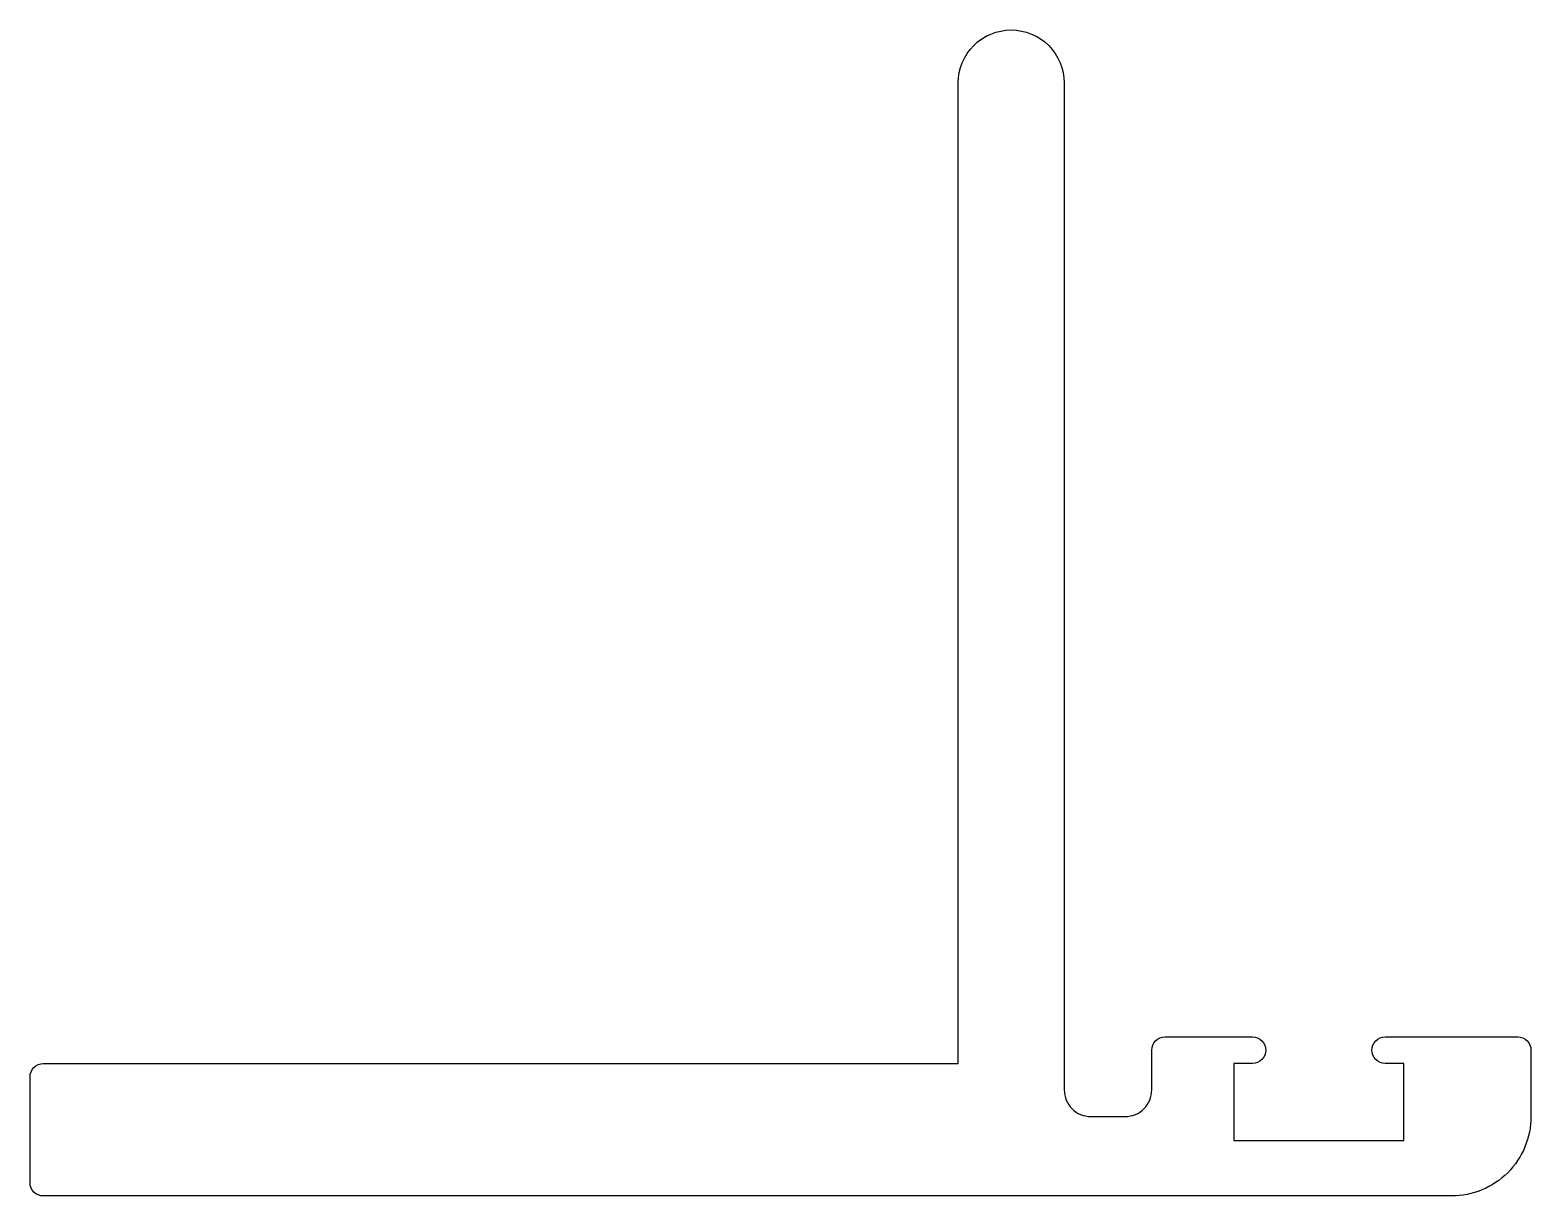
# Model space of a CAD drawing. Extents: x 139.4 to 196, y 193.8 to 237.8.
import ezdxf

# ---------------------------------------------------------------- set-up
doc = ezdxf.new("R2010")
doc.units = 0
doc.header["$LTSCALE"] = 15
doc.layers.get('0').update_dxf_attribs({"linetype": 'CONTINUOUS'})

msp = doc.modelspace()

# ---------------------------------------------------------------- linework, layer by layer
at = {"color": 0, "linetype": 'BYBLOCK'}
msp.add_lwpolyline([(185.496, 199.806, -0.414214), (185.996, 199.306, -0.414214), (185.496, 198.806), (184.796, 198.806), (184.796, 195.906), (191.196, 195.906), (191.196, 198.806), (190.496, 198.806, -0.414214), (189.996, 199.306), (189.996, 199.306, -0.414214), (190.496, 199.806), (195.496, 199.806, -0.414214), (195.996, 199.306), (195.996, 196.806, -0.414214), (192.996, 193.806), (139.896, 193.806, -0.414214), (139.396, 194.306), (139.396, 198.306, -0.414214), (139.896, 198.806), (174.396, 198.806), (174.396, 235.806, -0.414214), (176.396, 237.806, -0.414214), (178.396, 235.806), (178.396, 197.806, 0.414214), (179.396, 196.806), (180.696, 196.806, 0.414214), (181.696, 197.806), (181.696, 199.306, -0.414214), (182.196, 199.806)], format="xyb", close=True, dxfattribs=at)

doc.saveas('drawing.dxf')
